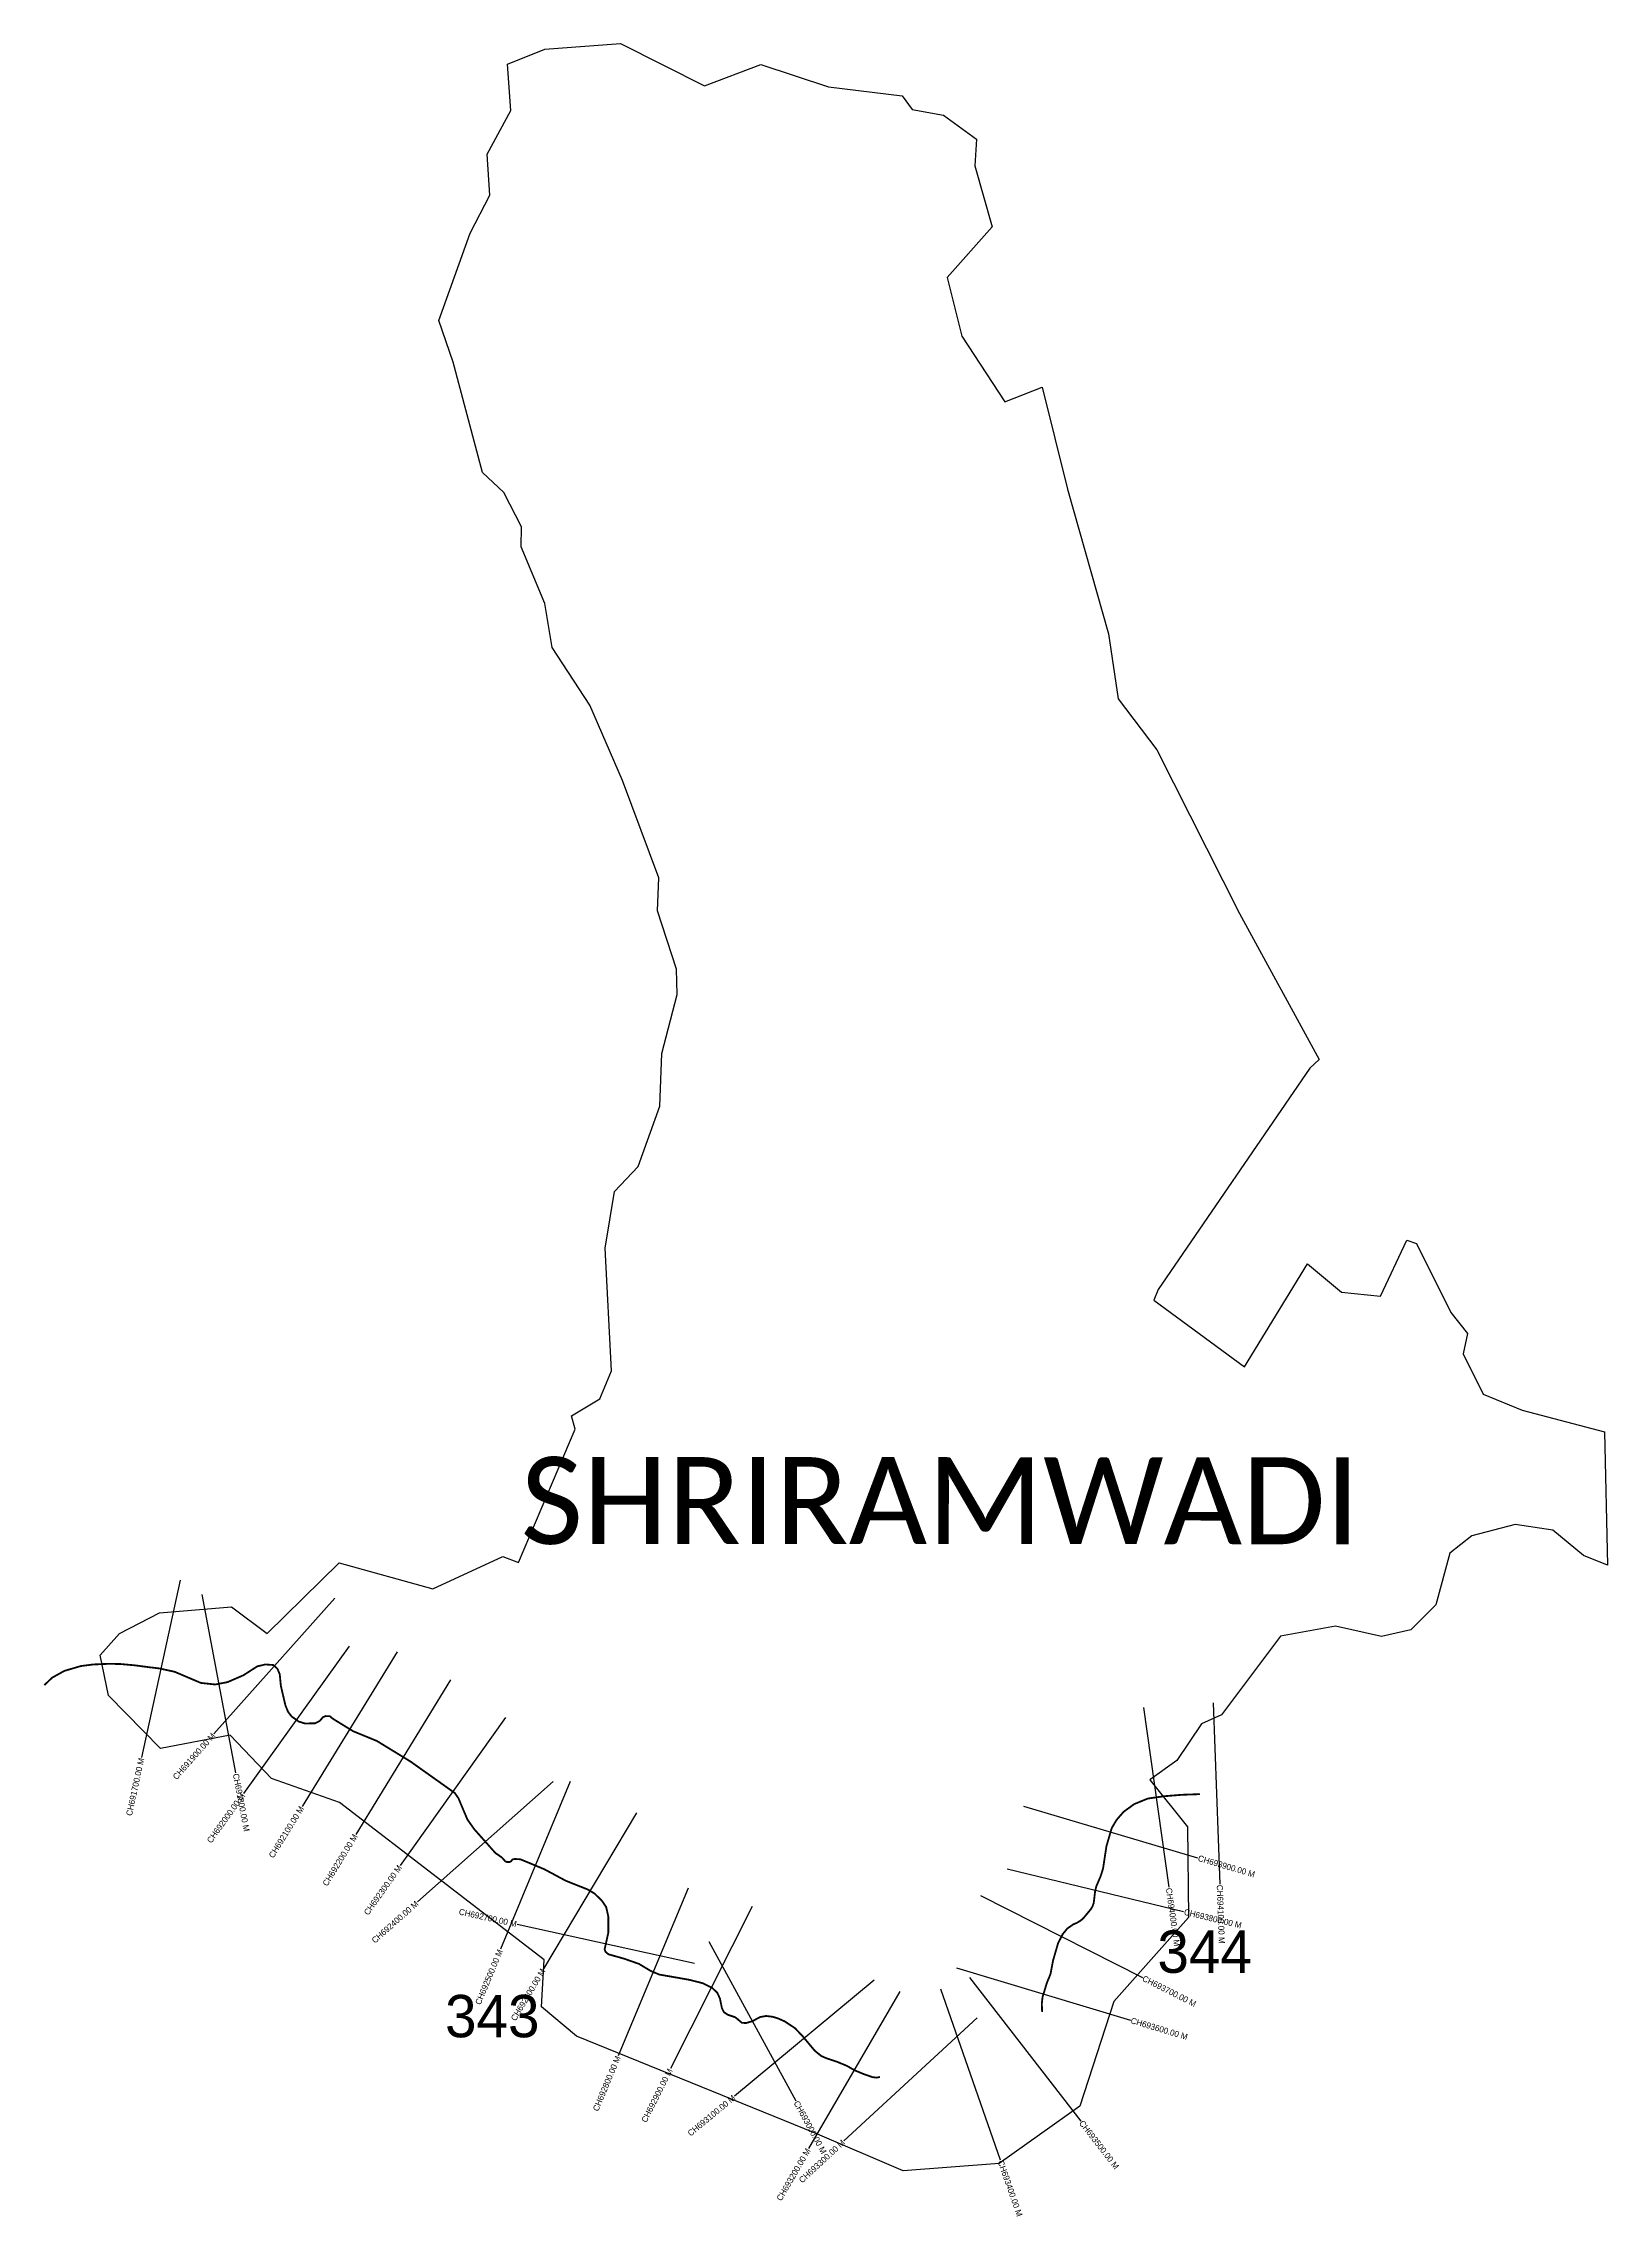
# Model space of a CAD drawing. Header units: metres. Extents: x 341332 to 343917, y 1761903 to 1765495.
import ezdxf
from ezdxf.enums import TextEntityAlignment as Align

# ---------------------------------------------------------------- set-up
doc = ezdxf.new("R2010")
doc.units = ezdxf.units.M
for name, color, linetype in [('CS', 134, 'Continuous'), ('CSMark', 6, 'Continuous'), ('NATURALLY PROTECTED', 3, 'Continuous'), ('VILLAGE NAME', 250, 'Continuous')]:
    doc.layers.add(name, color=color, linetype=linetype)

msp = doc.modelspace()

# ---------------------------------------------------------------- linework, layer by layer
at = {"color": 6}
for points in [[(342285.5, 1765495.1), (342424.1, 1765425), (342517.4, 1765460.2), (342628.9, 1765423.4), (342750.7, 1765408.5), (342767.7, 1765386.1), (342819, 1765376.8), (342873.5, 1765336.8), (342871.2, 1765292.6), (342899.9, 1765191.9), (342825.3, 1765108), (342849.7, 1765011.2), (342920.6, 1764903), (342982, 1764927.1), (343024.4, 1764758.3), (343091.8, 1764519.5), (343108.1, 1764411.6), (343171.7, 1764327.8), (343308.3, 1764057.1), (343440.3, 1763815.6), (343424.9, 1763801.2), (343174.1, 1763435.8), (343166.6, 1763417.7), (343316.5, 1763307.9), (343420.8, 1763478.1), (343476.8, 1763431.3), (343541.3, 1763424.6), (343584.9, 1763517.3), (343600.9, 1763511.7), (343657.7, 1763397.8), (343685, 1763363), (343678.1, 1763329.4), (343710.9, 1763262.4), (343775.5, 1763236.3), (343911.5, 1763200.3), (343916.6, 1762980.1), (343876.8, 1762996.1), (343826.3, 1763037.5), (343763.8, 1763046.9), (343692.1, 1763028.2), (343655.9, 1762999.5), (343632.8, 1762914.4), (343591.7, 1762873.3), (343543, 1762862.2), (343466.9, 1762879.2), (343375.9, 1762862.7), (343278.5, 1762732.4), (343245.6, 1762717.8), (343204.7, 1762656.8), (343160.3, 1762625), (343222.5, 1762547.4), (343224.2, 1762397.4), (343100.9, 1762259), (343044.4, 1762085.6), (342911, 1761990.9), (342752.4, 1761979), (342606.9, 1762041.1), (342212.8, 1762201.5), (342155, 1762249.9), (342159.3, 1762327.8), (341820.9, 1762587.4), (341708.5, 1762627.3), (341640.1, 1762698.7), (341525, 1762677), (341439.3, 1762764.3), (341425.3, 1762831.3), (341457.3, 1762866.8), (341523.6, 1762901.1), (341642.3, 1762911.1), (341701.4, 1762867.1), (341820.2, 1762983.8), (341975, 1762940.8), (342090.9, 1762994.2), (342117.1, 1762984.1), (342210.4, 1763204.9), (342204.2, 1763226.8), (342251.4, 1763254.6), (342270.7, 1763300.9), (342259.8, 1763503.8), (342275.7, 1763597.7), (342314.4, 1763639), (342350.3, 1763738.4), (342353.6, 1763825.5), (342379.2, 1763923.4), (342378.2, 1763965), (342346.4, 1764061.2), (342348.5, 1764115.8), (342288.7, 1764276.8), (342234.9, 1764401.1), (342172.4, 1764496.9), (342160.3, 1764569.4), (342121, 1764662.9), (342121.8, 1764696.3), (342092.4, 1764753.1), (342057.5, 1764786.2), (342008.7, 1764968.5), (341985.1, 1765037.2), (342037.1, 1765181.6), (342069.4, 1765244.4), (342065.2, 1765312.2), (342104.3, 1765384.4), (342098.4, 1765460.9), (342160.6, 1765485.7)], [(342160.6, 1765485.7), (342285.5, 1765495.1)]]:
    msp.add_lwpolyline(points, dxfattribs=at)
at = {"layer": 'CS'}
for p, q in [((341557.8, 1762955.2), (341493.9, 1762662.1)), ((341593.3, 1762931.2), (341649.4, 1762636.5)), ((341813.2, 1762925.3), (341613.6, 1762701.3)), ((341837.2, 1762846.1), (341662.4, 1762602.3)), ((341916.6, 1762836.6), (341759.3, 1762581.2)), ((342004.7, 1762790.6), (341847.9, 1762534.9)), ((343149.9, 1762744.6), (343191.5, 1762447.5)), ((343265.1, 1762752.4), (343275.8, 1762452.6)), ((342095.3, 1762727.9), (341921.4, 1762483.4)), ((342174.4, 1762622.3), (341949.9, 1762423.2)), ((342202, 1762622.1), (342087.1, 1762345)), ((342311.9, 1762570.3), (342158.2, 1762312.7)), ((342951.5, 1762581.5), (343239.2, 1762496.4)), ((342397.4, 1762445.8), (342281.7, 1762169)), ((342924.4, 1762477.9), (343216, 1762407.4)), ((342503.1, 1762415.7), (342368.1, 1762147.8)), ((342880.5, 1762434.1), (343148, 1762298.4)), ((342407.6, 1762321.5), (342114.7, 1762386.2)), ((342431.6, 1762357.8), (342575, 1762094.3)), ((342840.8, 1762314.3), (343128.2, 1762228.1)), ((342704.6, 1762293.9), (342473.9, 1762102.1)), ((342746.9, 1762275.1), (342596.3, 1762015.7)), ((342814, 1762279.9), (342913, 1761996.8)), ((342862.1, 1762298.3), (343045.9, 1762061.2)), ((342875.1, 1762231.8), (342654.7, 1762028.3))]:
    msp.add_line(p, q, dxfattribs=at)
at = {"layer": 'NATURALLY PROTECTED', "const_width": 3, "flags": 128}
for points in [[(341333.3, 1762781.6), (341345.9, 1762793.8), (341366.4, 1762805.2), (341393.7, 1762813.2), (341414.4, 1762815.8), (341438.5, 1762816.8), (341458.3, 1762816.6), (341481.4, 1762814.5), (341507.6, 1762811.1), (341523.5, 1762809.2), (341548.6, 1762803.7), (341570.4, 1762794.4), (341591.8, 1762785.3), (341615.6, 1762782.7), (341636, 1762786.6), (341662.3, 1762798), (341685, 1762812.6), (341698.3, 1762815.8), (341711.7, 1762814.9), (341718.5, 1762808.7), (341722.3, 1762799.4), (341724.1, 1762780.5), (341728.8, 1762760.3), (341731.6, 1762748.4), (341736.1, 1762737.3), (341741.9, 1762729.9), (341753.7, 1762721.4), (341764.2, 1762718.2), (341780.7, 1762718.6), (341788.3, 1762722.3), (341793.6, 1762728.6), (341798.2, 1762730.5), (341804.9, 1762730.3), (341810.3, 1762725.9), (341843.3, 1762705.6), (341882.9, 1762689.3), (341938.6, 1762655.2), (342011.6, 1762603.3), (342017.6, 1762594.7), (342023.2, 1762581.3), (342032.5, 1762559.4), (342043.8, 1762543.4), (342063.9, 1762520.8), (342078.7, 1762504.1), (342085.9, 1762499.2), (342089.5, 1762496.6), (342091.7, 1762494.2), (342094.8, 1762490.6), (342097.4, 1762489.4), (342101.8, 1762489.2), (342104.8, 1762490.6), (342106.2, 1762492.8), (342108.5, 1762494.1), (342112.6, 1762494.2), (342120.1, 1762493.7), (342135.6, 1762487.3), (342159.8, 1762477.2), (342194.8, 1762458.4), (342213, 1762451.1), (342231, 1762444), (342242.4, 1762437.2), (342254.5, 1762425.5), (342261.7, 1762414.9), (342263.5, 1762407.1), (342265.2, 1762399.2), (342265.3, 1762372.6), (342261.6, 1762355.9), (342259.2, 1762345.1), (342260.6, 1762340.8), (342265.7, 1762336.7), (342291, 1762329.6), (342316.2, 1762320.8), (342335.2, 1762309.3), (342349.7, 1762303.2), (342376.8, 1762298.5), (342399.1, 1762294.6), (342421.5, 1762288.9), (342437.2, 1762281), (342445.5, 1762272.9), (342449.8, 1762263.5), (342453, 1762247.7), (342456.2, 1762241.1), (342463, 1762236.7), (342475, 1762232.7), (342480.7, 1762228), (342485.9, 1762223.6), (342492.7, 1762223.1), (342502.9, 1762225.9), (342516.2, 1762233.1), (342526, 1762234.8), (342537.2, 1762233.4), (342545.9, 1762230.7), (342556.7, 1762225.9), (342573.6, 1762214.8), (342586.3, 1762201.5), (342606.4, 1762177.4), (342617.3, 1762168.6), (342626.6, 1762164.6), (342642.5, 1762159.4), (342659.7, 1762152.3), (342671.9, 1762145.2), (342687.7, 1762138.6), (342701.9, 1762133.7), (342708.3, 1762132.9), (342714.3, 1762133.9)], [(342982.2, 1762241.4), (342981.7, 1762255.5), (342982.9, 1762265.9), (342986.9, 1762279.2), (342989.9, 1762289.1), (342996.1, 1762304.3), (342997.8, 1762313.4), (343000.3, 1762326.6), (343008.5, 1762354.8), (343016.1, 1762369.9), (343023.9, 1762379.4), (343033.7, 1762386.2), (343039.5, 1762388.6), (343046, 1762392.6), (343050.5, 1762396.5), (343057.1, 1762404.5), (343062.7, 1762411.2), (343065.3, 1762415.6), (343067.5, 1762421.6), (343068.7, 1762431.6), (343069.7, 1762440.5), (343071.8, 1762449.2), (343078.8, 1762465.6), (343082.9, 1762478.4), (343088.5, 1762515.5), (343097.3, 1762545.5), (343105.2, 1762558.8), (343116.9, 1762572.3), (343134.6, 1762585.1), (343157, 1762594.2), (343184.8, 1762598.1), (343213.7, 1762600.4), (343241.5, 1762601.4), (343243.1, 1762601.5)]]:
    msp.add_lwpolyline(points, dxfattribs=at)

# ---------------------------------------------------------------- texts
at = {"char_height": 70, "attachment_point": 1}
for s, insert in [('344', (343172.7, 1762376.1)), ('343', (341995.4, 1762269.6))]:
    msp.add_mtext_dynamic_manual_height_columns(s, width=95.172, gutter_width=1, heights=[0], dxfattribs=dict(at, insert=insert))
at = {"layer": 'CSMark'}
for s, rotation, p in [('CH691900.00 M', 48.3012, (341613, 1762700.5)), ('CH691700.00 M', 77.7104, (341493.7, 1762661.1)), ('CH692000.00 M', 54.358, (341661.8, 1762601.5)), ('CH692100.00 M', 58.3564, (341758.7, 1762580.3)), ('CH692200.00 M', 58.4947, (341847.4, 1762534)), ('CH692300.00 M', 54.5889, (341920.9, 1762482.6)), ('CH692400.00 M', 41.575, (341949.2, 1762422.5)), ('CH692700.00 M', 347.5343, (342113.7, 1762386.5)), ('CH692500.00 M', 67.4811, (342086.7, 1762344.1)), ('CH692600.00 M', 59.1804, (342157.7, 1762311.8)), ('CH692800.00 M', 67.3149, (342281.4, 1762168.1)), ('CH692900.00 M', 63.2517, (342367.6, 1762146.9)), ('CH693100.00 M', 39.7513, (342473.2, 1762101.4)), ('CH693200.00 M', 59.8679, (342595.8, 1762014.8)), ('CH693300.00 M', 42.7181, (342654, 1762027.6))]:
    msp.add_text(s, height=10, rotation=rotation, dxfattribs=at).set_placement(p, align=Align.MIDDLE_RIGHT)
for s, rotation, p in [('CH691800.00 M', 280.7794, (341649.6, 1762635.5)), ('CH693900.00 M', 343.5173, (343240.2, 1762496.1)), ('CH694000.00 M', 277.965, (343191.6, 1762446.5)), ('CH694100.00 M', 272.042, (343275.8, 1762451.6)), ('CH693800.00 M', 346.4111, (343217, 1762407.1)), ('CH693700.00 M', 333.1006, (343148.9, 1762297.9)), ('CH693600.00 M', 343.2969, (343129.1, 1762227.8)), ('CH693000.00 M', 298.5603, (342575.5, 1762093.5)), ('CH693500.00 M', 307.7795, (343046.5, 1762060.4)), ('CH693400.00 M', 289.2816, (342913.3, 1761995.8))]:
    msp.add_text(s, height=10, rotation=rotation, dxfattribs=at).set_placement(p, align=Align.MIDDLE_LEFT)
at = {"layer": 'VILLAGE NAME', "insert": (342120.6, 1763158.7), "char_height": 143.7, "attachment_point": 1, "rotation": 359.9793}
msp.add_mtext_dynamic_manual_height_columns('{\\fCalibri|b0|i0|c0|p34;SHRIRAMWADI}', width=1418, gutter_width=718.5, heights=[0], dxfattribs=at)

doc.saveas('drawing.dxf')
